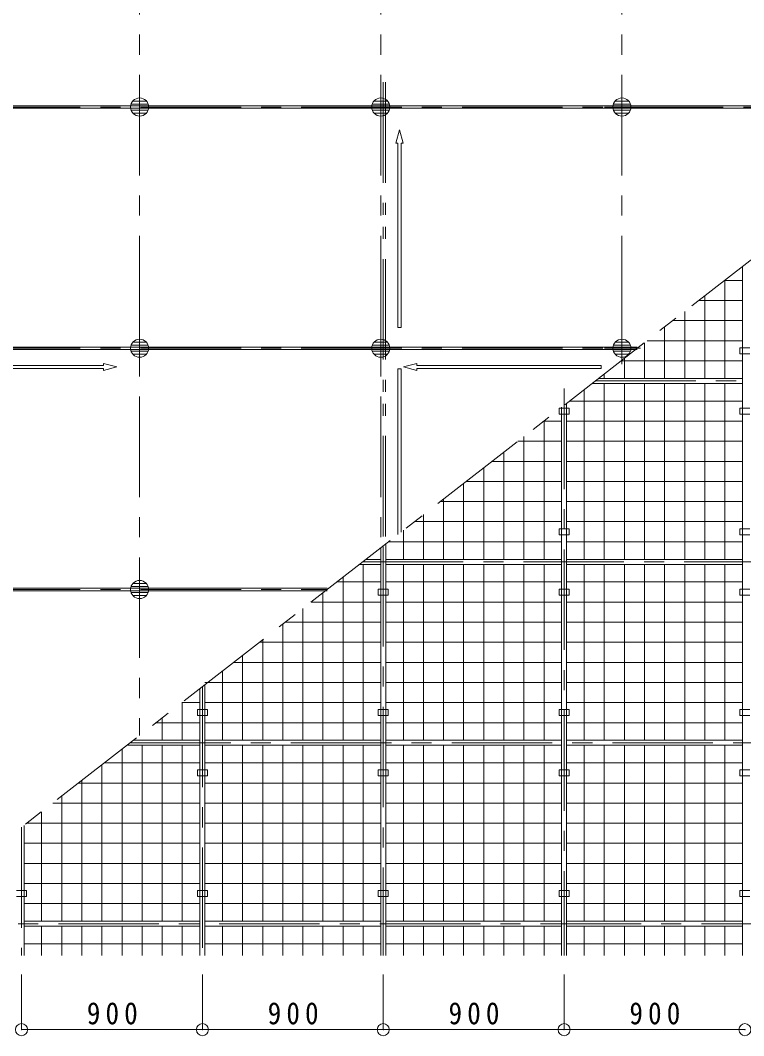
# Model space of a CAD drawing. Units: millimetres on the paper, enlarged 40 times, with parts at other scales. Extents: x -7707 to 7893, y -5335 to 5359.
# Drawn here: x -4579 to -3139, y -1106 to 914 of the extents above; entities that cross this region are included whole.
import ezdxf

# ---------------------------------------------------------------- set-up
doc = ezdxf.new("R2010")
doc.units = ezdxf.units.MM
doc.header["$LTSCALE"] = 40
doc.header["$PDMODE"] = 32
doc.header["$PDSIZE"] = 24
doc.linetypes.add('CHAIN1', pattern=[8, 5, -1, 1, -1])
doc.linetypes.add('DOUBLE_CHAIN1', pattern=[8.8, 5, -1, 0.6, -0.6, 0.6, -1])
for name, color, linetype, lineweight in [('A-0_中心線', 4, 'CHAIN1', 9), ('A-1_吊り材', 7, 'Continuous', 18), ('A-2_メイン・クロス', 3, 'Continuous', 18), ('A-4_ブレース・補強材', 4, 'DOUBLE_CHAIN1', 9), ('A-5_寸法', 4, 'Continuous', 9), ('A-6_文字', 7, 'Continuous', 18), ('A-B_補強金具・金具・', 3, 'Continuous', 18), ('A-D_パネル', 4, 'Continuous', 9)]:
    doc.layers.add(name, color=color, linetype=linetype, lineweight=lineweight)
doc.styles.add('ＭＳ ゴシック', font='')
doc.styles.get('ＭＳ ゴシック').set_extended_font_data('MS Gothic')

msp = doc.modelspace()

# ---------------------------------------------------------------- linework, layer by layer
at = {"layer": 'A-0_中心線'}
for p, q in [((-4341.72, 4645.53), (-4341.72, -508.87)), ((-3861.72, 4645.53), (-3861.72, -135.62)), ((-3381.72, 4645.53), (-3381.72, 237.64)), ((-7219.83, 741.56), (-2733.68, 741.56)), ((-7219.83, 261.56), (-3350.96, 261.56)), ((-3434.54, 196.56), (-321.16, 196.56)), ((-3496.72, 181.37), (-3496.72, -946.56)), ((-3856.72, -131.73), (-3856.72, -946.56)), ((-3897.5, -163.44), (-321.16, -163.44)), ((-7219.83, -218.44), (-3968.23, -218.44)), ((-4216.72, -411.67), (-4216.72, -946.56)), ((-4360.45, -523.44), (-321.16, -523.44)), ((-4576.72, -691.61), (-4576.72, -946.56)), ((-4823.41, -883.44), (-321.16, -883.44))]:
    msp.add_line(p, q, dxfattribs=at)
at = {"layer": 'A-1_吊り材'}
for p, q in [((-4341.72, 772.4), (-4341.72, 709.57)), ((-3861.72, 772.4), (-3861.72, 709.57)), ((-3381.72, 772.4), (-3381.72, 709.57)), ((-4358.77, 747.53), (-4324.75, 747.53)), ((-4355.16, 753.51), (-4328.36, 753.51)), ((-3878.77, 747.53), (-3844.75, 747.53)), ((-3875.16, 753.51), (-3848.36, 753.51)), ((-3398.77, 747.53), (-3364.75, 747.53)), ((-3395.16, 753.51), (-3368.36, 753.51)), ((-4358.77, 735.49), (-4324.75, 735.49)), ((-4355.16, 729.52), (-4328.62, 729.52)), ((-3878.77, 735.49), (-3844.75, 735.49)), ((-3875.16, 729.52), (-3848.62, 729.52)), ((-3416.43, 741.56), (-3344.45, 741.56)), ((-3398.77, 735.49), (-3364.75, 735.49)), ((-3395.16, 729.52), (-3368.62, 729.52)), ((-4341.72, 292.4), (-4341.72, 229.57)), ((-3861.72, 292.4), (-3861.72, 229.57)), ((-3381.72, 292.4), (-3381.72, 229.57)), ((-4358.77, 267.53), (-4324.75, 267.53)), ((-4355.16, 273.51), (-4328.36, 273.51)), ((-3878.77, 267.53), (-3844.75, 267.53)), ((-3875.16, 273.51), (-3848.36, 273.51)), ((-3398.77, 267.53), (-3364.75, 267.53)), ((-3395.16, 273.51), (-3368.36, 273.51)), ((-4358.77, 255.49), (-4324.75, 255.49)), ((-4355.16, 249.52), (-4328.62, 249.52)), ((-3878.77, 255.49), (-3844.75, 255.49)), ((-3875.16, 249.52), (-3848.62, 249.52)), ((-3416.43, 261.56), (-3344.45, 261.56)), ((-3398.77, 255.49), (-3364.75, 255.49)), ((-3395.16, 249.52), (-3368.62, 249.52)), ((-4341.72, -187.6), (-4341.72, -250.43)), ((-4358.77, -212.47), (-4324.75, -212.47)), ((-4355.16, -206.49), (-4328.36, -206.49)), ((-4358.77, -224.51), (-4324.75, -224.51)), ((-4355.16, -230.48), (-4328.62, -230.48))]:
    msp.add_line(p, q, dxfattribs=at)
for centre in [(-4341.72, 741.56), (-3861.72, 741.56), (-3381.72, 741.56), (-4341.72, 261.56), (-3861.72, 261.56), (-3381.72, 261.56), (-4341.72, -218.44)]:
    msp.add_circle(centre, 18, dxfattribs=at)
at = {"layer": 'A-2_メイン・クロス'}
for p, q in [((-6785.41, 743.96), (-2730.6, 743.96)), ((-6785.41, 739.16), (-2736.72, 739.16)), ((-3141.72, 424.27), (-3141.72, -946.56)), ((-6785.41, 263.96), (-3350.96, 263.96)), ((-6785.41, 259.16), (-3350.96, 259.16)), ((-3440.97, 191.56), (-3141.72, 191.56)), ((-3428.11, 201.56), (-3141.72, 201.56)), ((-3501.72, 144.32), (-3501.72, -946.56)), ((-3491.72, 152.1), (-3491.72, -946.56)), ((-3861.72, -135.62), (-3861.72, -946.56)), ((-3851.72, -127.84), (-3851.72, -946.56)), ((-3891.07, -158.44), (-3861.72, -158.44)), ((-3851.72, -158.44), (-3501.72, -158.44)), ((-3491.72, -158.44), (-3141.72, -158.44)), ((-3903.93, -168.44), (-3861.72, -168.44)), ((-3851.72, -168.44), (-3501.72, -168.44)), ((-3491.72, -168.44), (-3141.72, -168.44)), ((-6785.41, -216.04), (-3968.23, -216.04)), ((-6785.41, -220.84), (-3968.23, -220.84)), ((-4221.72, -415.56), (-4221.72, -946.56)), ((-4211.72, -407.78), (-4211.72, -946.56)), ((-4354.02, -518.44), (-4221.72, -518.44)), ((-4211.72, -518.44), (-3861.72, -518.44)), ((-3851.72, -518.44), (-3501.72, -518.44)), ((-3491.72, -518.44), (-3141.72, -518.44)), ((-4366.88, -528.44), (-4221.72, -528.44)), ((-4211.72, -528.44), (-3861.72, -528.44)), ((-3851.72, -528.44), (-3501.72, -528.44)), ((-3491.72, -528.44), (-3141.72, -528.44)), ((-4571.72, -687.72), (-4571.72, -946.56)), ((-4571.72, -878.44), (-4221.72, -878.44)), ((-4571.72, -888.44), (-4221.72, -888.44)), ((-4211.72, -878.44), (-3861.72, -878.44)), ((-4211.72, -888.44), (-3861.72, -888.44)), ((-3851.72, -878.44), (-3501.72, -878.44)), ((-3851.72, -888.44), (-3501.72, -888.44)), ((-3491.72, -878.44), (-3141.72, -878.44)), ((-3491.72, -888.44), (-3141.72, -888.44))]:
    msp.add_line(p, q, dxfattribs=at)
at = {"layer": 'A-4_ブレース・補強材'}
for p, q in [((-3856.92, 791.01), (-3856.92, -131.73)), ((-3852.12, 791.01), (-3852.12, -127.84))]:
    msp.add_line(p, q, dxfattribs=at)
at = {"layer": 'A-5_寸法'}
for p, q in [((-4576.72, -1094.2), (-4576.72, -984.13)), ((-4216.72, -1094.2), (-4216.72, -984.13)), ((-3856.72, -1094.2), (-3856.72, -984.13)), ((-3496.72, -1094.2), (-3496.72, -984.13)), ((-4576.72, -1094.2), (-4216.72, -1094.2)), ((-4216.72, -1094.2), (-3856.72, -1094.2)), ((-3856.72, -1094.2), (-3496.72, -1094.2)), ((-3496.72, -1094.2), (-3136.72, -1094.2))]:
    msp.add_line(p, q, dxfattribs=at)
at = {"layer": 'A-5_寸法', "color": 7}
for p in [(-4576.72, -1094.2), (-4216.72, -1094.2), (-3856.72, -1094.2), (-3496.72, -1094.2), (-3136.72, -1094.2)]:
    msp.add_point(p, dxfattribs=at)
at = {"layer": 'A-6_文字', "color": 4, "linetype": 'CHAIN1', "lineweight": 9}
msp.add_line((-306.13, 2629.25), (-4912.31, -952.57), dxfattribs=at)
at = {"layer": 'A-6_文字'}
for p, q in [((-3827.72, 302.83), (-3821.25, 302.83)), ((-3422.99, 227.56), (-3422.99, 221.09)), ((-3827.72, 220.29), (-3821.25, 220.29)), ((-3827.72, -109.18), (-3827.72, 220.29)), ((-3821.25, -104.15), (-3821.25, 220.29))]:
    msp.add_line(p, q, dxfattribs=at)
for points in [[(-3824.48, 696.47), (-3831.63, 669.78), (-3827.72, 669.78), (-3827.72, 302.83)], [(-3824.48, 696.47), (-3817.33, 669.78), (-3821.25, 669.78), (-3821.25, 302.83)], [(-4386.81, 224.33), (-4413.49, 231.48), (-4413.49, 227.56), (-4780.44, 227.56)], [(-4386.81, 224.33), (-4413.49, 217.17), (-4413.49, 221.09), (-4780.44, 221.09)], [(-3816.62, 224.33), (-3789.94, 231.48), (-3789.94, 227.56), (-3422.99, 227.56)], [(-3816.62, 224.33), (-3789.94, 217.17), (-3789.94, 221.09), (-3422.99, 221.09)]]:
    msp.add_lwpolyline(points, dxfattribs=at)
at = {"layer": 'A-B_補強金具・金具・'}
for p, q in [((-3146.72, 262.56), (-3126.72, 262.56)), ((-3146.72, 262.56), (-3146.72, 250.56)), ((-3146.72, 250.56), (-3126.72, 250.56)), ((-3506.72, 142.56), (-3486.72, 142.56)), ((-3506.72, 142.56), (-3506.72, 130.56)), ((-3486.72, 142.56), (-3486.72, 130.56)), ((-3146.72, 142.56), (-3126.72, 142.56)), ((-3146.72, 142.56), (-3146.72, 130.56)), ((-3506.72, 130.56), (-3486.72, 130.56)), ((-3146.72, 130.56), (-3126.72, 130.56)), ((-3506.72, -97.44), (-3486.72, -97.44)), ((-3506.72, -97.44), (-3506.72, -109.44)), ((-3486.72, -97.44), (-3486.72, -109.44)), ((-3146.72, -97.44), (-3126.72, -97.44)), ((-3146.72, -97.44), (-3146.72, -109.44)), ((-3506.72, -109.44), (-3486.72, -109.44)), ((-3146.72, -109.44), (-3126.72, -109.44)), ((-3866.72, -217.44), (-3846.72, -217.44)), ((-3866.72, -217.44), (-3866.72, -229.44)), ((-3846.72, -217.44), (-3846.72, -229.44)), ((-3506.72, -217.44), (-3486.72, -217.44)), ((-3506.72, -217.44), (-3506.72, -229.44)), ((-3486.72, -217.44), (-3486.72, -229.44)), ((-3146.72, -217.44), (-3126.72, -217.44)), ((-3146.72, -217.44), (-3146.72, -229.44)), ((-3866.72, -229.44), (-3846.72, -229.44)), ((-3506.72, -229.44), (-3486.72, -229.44)), ((-3146.72, -229.44), (-3126.72, -229.44)), ((-4226.72, -457.44), (-4206.72, -457.44)), ((-4226.72, -457.44), (-4226.72, -469.44)), ((-4206.72, -457.44), (-4206.72, -469.44)), ((-3866.72, -457.44), (-3846.72, -457.44)), ((-3866.72, -457.44), (-3866.72, -469.44)), ((-3846.72, -457.44), (-3846.72, -469.44)), ((-3506.72, -457.44), (-3486.72, -457.44)), ((-3506.72, -457.44), (-3506.72, -469.44)), ((-3486.72, -457.44), (-3486.72, -469.44)), ((-3146.72, -457.44), (-3126.72, -457.44)), ((-3146.72, -457.44), (-3146.72, -469.44)), ((-4226.72, -469.44), (-4206.72, -469.44)), ((-3866.72, -469.44), (-3846.72, -469.44)), ((-3506.72, -469.44), (-3486.72, -469.44)), ((-3146.72, -469.44), (-3126.72, -469.44)), ((-4226.72, -577.44), (-4206.72, -577.44)), ((-4226.72, -577.44), (-4226.72, -589.44)), ((-4206.72, -577.44), (-4206.72, -589.44)), ((-3866.72, -577.44), (-3846.72, -577.44)), ((-3866.72, -577.44), (-3866.72, -589.44)), ((-3846.72, -577.44), (-3846.72, -589.44)), ((-3506.72, -577.44), (-3486.72, -577.44)), ((-3506.72, -577.44), (-3506.72, -589.44)), ((-3486.72, -577.44), (-3486.72, -589.44)), ((-3146.72, -577.44), (-3126.72, -577.44)), ((-3146.72, -577.44), (-3146.72, -589.44)), ((-4226.72, -589.44), (-4206.72, -589.44)), ((-3866.72, -589.44), (-3846.72, -589.44)), ((-3506.72, -589.44), (-3486.72, -589.44)), ((-3146.72, -589.44), (-3126.72, -589.44)), ((-4566.72, -817.44), (-4586.72, -817.44)), ((-4566.72, -817.44), (-4566.72, -829.44)), ((-4226.72, -817.44), (-4206.72, -817.44)), ((-4226.72, -817.44), (-4226.72, -829.44)), ((-4206.72, -817.44), (-4206.72, -829.44)), ((-3866.72, -817.44), (-3846.72, -817.44)), ((-3866.72, -817.44), (-3866.72, -829.44)), ((-3846.72, -817.44), (-3846.72, -829.44)), ((-3506.72, -817.44), (-3486.72, -817.44)), ((-3506.72, -817.44), (-3506.72, -829.44)), ((-3486.72, -817.44), (-3486.72, -829.44)), ((-3146.72, -817.44), (-3126.72, -817.44)), ((-3146.72, -817.44), (-3146.72, -829.44)), ((-4566.72, -829.44), (-4586.72, -829.44)), ((-4226.72, -829.44), (-4206.72, -829.44)), ((-3866.72, -829.44), (-3846.72, -829.44)), ((-3506.72, -829.44), (-3486.72, -829.44)), ((-3146.72, -829.44), (-3126.72, -829.44))]:
    msp.add_line(p, q, dxfattribs=at)
at = {"layer": 'A-D_パネル'}
for p, q in [((-3177.35, 396.56), (-3141.72, 396.56)), ((-3176.72, 396.56), (-3176.72, 201.56)), ((-3216.72, 365.94), (-3216.72, 201.56)), ((-3228.79, 356.56), (-3141.72, 356.56)), ((-3256.72, 334.84), (-3256.72, 201.56)), ((-3296.72, 303.73), (-3296.72, 201.56)), ((-3280.23, 316.56), (-3141.72, 316.56)), ((-3336.72, 272.63), (-3336.72, 201.56)), ((-3331.67, 276.56), (-3141.72, 276.56)), ((-3383.11, 236.56), (-3141.72, 236.56)), ((-3376.72, 241.53), (-3376.72, 201.56)), ((-3416.72, 210.42), (-3416.72, 201.56)), ((-3416.72, 191.56), (-3416.72, -158.44)), ((-3376.72, 191.56), (-3376.72, -158.44)), ((-3336.72, 191.56), (-3336.72, -158.44)), ((-3296.72, 191.56), (-3296.72, -158.44)), ((-3256.72, 191.56), (-3256.72, -158.44)), ((-3216.72, 191.56), (-3216.72, -158.44)), ((-3176.72, 191.56), (-3176.72, -158.44)), ((-3456.72, 179.32), (-3456.72, -158.44)), ((-3485.98, 156.56), (-3141.72, 156.56)), ((-3537.42, 116.56), (-3501.72, 116.56)), ((-3536.72, 117.11), (-3536.72, -158.44)), ((-3491.72, 116.56), (-3141.72, 116.56)), ((-3576.72, 86), (-3576.72, -158.44)), ((-3588.86, 76.56), (-3501.72, 76.56)), ((-3491.72, 76.56), (-3141.72, 76.56)), ((-3616.72, 54.9), (-3616.72, -158.44)), ((-3656.72, 23.79), (-3656.72, -158.44)), ((-3640.3, 36.56), (-3501.72, 36.56)), ((-3491.72, 36.56), (-3141.72, 36.56)), ((-3696.72, -7.31), (-3696.72, -158.44)), ((-3691.74, -3.44), (-3501.72, -3.44)), ((-3491.72, -3.44), (-3141.72, -3.44)), ((-3736.72, -38.42), (-3736.72, -158.44)), ((-3743.18, -43.44), (-3501.72, -43.44)), ((-3491.72, -43.44), (-3141.72, -43.44)), ((-3776.72, -69.52), (-3776.72, -158.44)), ((-3816.72, -100.62), (-3816.72, -158.44)), ((-3794.62, -83.44), (-3501.72, -83.44)), ((-3491.72, -83.44), (-3141.72, -83.44)), ((-3846.06, -123.44), (-3501.72, -123.44)), ((-3491.72, -123.44), (-3141.72, -123.44)), ((-3896.72, -168.44), (-3896.72, -518.44)), ((-3816.72, -168.44), (-3816.72, -518.44)), ((-3776.72, -168.44), (-3776.72, -518.44)), ((-3736.72, -168.44), (-3736.72, -518.44)), ((-3696.72, -168.44), (-3696.72, -518.44)), ((-3656.72, -168.44), (-3656.72, -518.44)), ((-3616.72, -168.44), (-3616.72, -518.44)), ((-3576.72, -168.44), (-3576.72, -518.44)), ((-3536.72, -168.44), (-3536.72, -518.44)), ((-3456.72, -168.44), (-3456.72, -518.44)), ((-3416.72, -168.44), (-3416.72, -518.44)), ((-3376.72, -168.44), (-3376.72, -518.44)), ((-3336.72, -168.44), (-3336.72, -518.44)), ((-3296.72, -168.44), (-3296.72, -518.44)), ((-3256.72, -168.44), (-3256.72, -518.44)), ((-3216.72, -168.44), (-3216.72, -518.44)), ((-3176.72, -168.44), (-3176.72, -518.44)), ((-3936.72, -193.94), (-3936.72, -518.44)), ((-3948.94, -203.44), (-3861.72, -203.44)), ((-3851.72, -203.44), (-3501.72, -203.44)), ((-3491.72, -203.44), (-3141.72, -203.44)), ((-3976.72, -225.04), (-3976.72, -518.44)), ((-4016.72, -256.15), (-4016.72, -518.44)), ((-4000.38, -243.44), (-3861.72, -243.44)), ((-3851.72, -243.44), (-3501.72, -243.44)), ((-3491.72, -243.44), (-3141.72, -243.44)), ((-4056.72, -287.25), (-4056.72, -518.44)), ((-4051.82, -283.44), (-3861.72, -283.44)), ((-3851.72, -283.44), (-3501.72, -283.44)), ((-3491.72, -283.44), (-3141.72, -283.44)), ((-4096.72, -318.36), (-4096.72, -518.44)), ((-4103.26, -323.44), (-3861.72, -323.44)), ((-3851.72, -323.44), (-3501.72, -323.44)), ((-3491.72, -323.44), (-3141.72, -323.44)), ((-4154.7, -363.44), (-3861.72, -363.44)), ((-4136.72, -349.46), (-4136.72, -518.44)), ((-3851.72, -363.44), (-3501.72, -363.44)), ((-3491.72, -363.44), (-3141.72, -363.44)), ((-4176.72, -380.57), (-4176.72, -518.44)), ((-4211.72, -403.44), (-3861.72, -403.44)), ((-3851.72, -403.44), (-3501.72, -403.44)), ((-3491.72, -403.44), (-3141.72, -403.44)), ((-4257.57, -443.44), (-4221.72, -443.44)), ((-4256.72, -442.77), (-4256.72, -518.44)), ((-4211.72, -443.44), (-3861.72, -443.44)), ((-3851.72, -443.44), (-3501.72, -443.44)), ((-3491.72, -443.44), (-3141.72, -443.44)), ((-4309.01, -483.44), (-4221.72, -483.44)), ((-4296.72, -473.88), (-4296.72, -518.44)), ((-4211.72, -483.44), (-3861.72, -483.44)), ((-3851.72, -483.44), (-3501.72, -483.44)), ((-3491.72, -483.44), (-3141.72, -483.44)), ((-4376.72, -536.09), (-4376.72, -878.44)), ((-4336.72, -528.44), (-4336.72, -878.44)), ((-4296.72, -528.44), (-4296.72, -878.44)), ((-4256.72, -528.44), (-4256.72, -878.44)), ((-4176.72, -528.44), (-4176.72, -878.44)), ((-4136.72, -528.44), (-4136.72, -878.44)), ((-4096.72, -528.44), (-4096.72, -878.44)), ((-4056.72, -528.44), (-4056.72, -878.44)), ((-4016.72, -528.44), (-4016.72, -878.44)), ((-3976.72, -528.44), (-3976.72, -878.44)), ((-3936.72, -528.44), (-3936.72, -878.44)), ((-3896.72, -528.44), (-3896.72, -878.44)), ((-3816.72, -528.44), (-3816.72, -878.44)), ((-3776.72, -528.44), (-3776.72, -878.44)), ((-3736.72, -528.44), (-3736.72, -878.44)), ((-3696.72, -528.44), (-3696.72, -878.44)), ((-3656.72, -528.44), (-3656.72, -878.44)), ((-3616.72, -528.44), (-3616.72, -878.44)), ((-3576.72, -528.44), (-3576.72, -878.44)), ((-3536.72, -528.44), (-3536.72, -878.44)), ((-3456.72, -528.44), (-3456.72, -878.44)), ((-3416.72, -528.44), (-3416.72, -878.44)), ((-3376.72, -528.44), (-3376.72, -878.44)), ((-3336.72, -528.44), (-3336.72, -878.44)), ((-3296.72, -528.44), (-3296.72, -878.44)), ((-3256.72, -528.44), (-3256.72, -878.44)), ((-3216.72, -528.44), (-3216.72, -878.44)), ((-3176.72, -528.44), (-3176.72, -878.44)), ((-4411.89, -563.44), (-4221.72, -563.44)), ((-4211.72, -563.44), (-3861.72, -563.44)), ((-3851.72, -563.44), (-3501.72, -563.44)), ((-3491.72, -563.44), (-3141.72, -563.44)), ((-4416.72, -567.19), (-4416.72, -878.44)), ((-4463.33, -603.44), (-4221.72, -603.44)), ((-4456.72, -598.3), (-4456.72, -878.44)), ((-4211.72, -603.44), (-3861.72, -603.44)), ((-3851.72, -603.44), (-3501.72, -603.44)), ((-3491.72, -603.44), (-3141.72, -603.44)), ((-4514.77, -643.44), (-4221.72, -643.44)), ((-4496.72, -629.4), (-4496.72, -878.44)), ((-4211.72, -643.44), (-3861.72, -643.44)), ((-3851.72, -643.44), (-3501.72, -643.44)), ((-3491.72, -643.44), (-3141.72, -643.44)), ((-4536.72, -660.51), (-4536.72, -878.44)), ((-4566.21, -683.44), (-4221.72, -683.44)), ((-4211.72, -683.44), (-3861.72, -683.44)), ((-3851.72, -683.44), (-3501.72, -683.44)), ((-3491.72, -683.44), (-3141.72, -683.44)), ((-4571.72, -723.44), (-4221.72, -723.44)), ((-4211.72, -723.44), (-3861.72, -723.44)), ((-3851.72, -723.44), (-3501.72, -723.44)), ((-3491.72, -723.44), (-3141.72, -723.44)), ((-4571.72, -763.44), (-4221.72, -763.44)), ((-4211.72, -763.44), (-3861.72, -763.44)), ((-3851.72, -763.44), (-3501.72, -763.44)), ((-3491.72, -763.44), (-3141.72, -763.44)), ((-4571.72, -803.44), (-4221.72, -803.44)), ((-4211.72, -803.44), (-3861.72, -803.44)), ((-3851.72, -803.44), (-3501.72, -803.44)), ((-3491.72, -803.44), (-3141.72, -803.44)), ((-4571.72, -843.44), (-4221.72, -843.44)), ((-4211.72, -843.44), (-3861.72, -843.44)), ((-3851.72, -843.44), (-3501.72, -843.44)), ((-3491.72, -843.44), (-3141.72, -843.44)), ((-4536.72, -888.44), (-4536.72, -946.56)), ((-4496.72, -888.44), (-4496.72, -946.56)), ((-4456.72, -888.44), (-4456.72, -946.56)), ((-4416.72, -888.44), (-4416.72, -946.56)), ((-4376.72, -888.44), (-4376.72, -946.56)), ((-4336.72, -888.44), (-4336.72, -946.56)), ((-4296.72, -888.44), (-4296.72, -946.56)), ((-4256.72, -888.44), (-4256.72, -946.56)), ((-4176.72, -888.44), (-4176.72, -946.56)), ((-4136.72, -888.44), (-4136.72, -946.56)), ((-4096.72, -888.44), (-4096.72, -946.56)), ((-4056.72, -888.44), (-4056.72, -946.56)), ((-4016.72, -888.44), (-4016.72, -946.56)), ((-3976.72, -888.44), (-3976.72, -946.56)), ((-3936.72, -888.44), (-3936.72, -946.56)), ((-3896.72, -888.44), (-3896.72, -946.56)), ((-3816.72, -888.44), (-3816.72, -946.56)), ((-3776.72, -888.44), (-3776.72, -946.56)), ((-3736.72, -888.44), (-3736.72, -946.56)), ((-3696.72, -888.44), (-3696.72, -946.56)), ((-3656.72, -888.44), (-3656.72, -946.56)), ((-3616.72, -888.44), (-3616.72, -946.56)), ((-3576.72, -888.44), (-3576.72, -946.56)), ((-3536.72, -888.44), (-3536.72, -946.56)), ((-3456.72, -888.44), (-3456.72, -946.56)), ((-3416.72, -888.44), (-3416.72, -946.56)), ((-3376.72, -888.44), (-3376.72, -946.56)), ((-3336.72, -888.44), (-3336.72, -946.56)), ((-3296.72, -888.44), (-3296.72, -946.56)), ((-3256.72, -888.44), (-3256.72, -946.56)), ((-3216.72, -888.44), (-3216.72, -946.56)), ((-3176.72, -888.44), (-3176.72, -946.56)), ((-4571.72, -923.44), (-4221.72, -923.44)), ((-4211.72, -923.44), (-3861.72, -923.44)), ((-3851.72, -923.44), (-3501.72, -923.44)), ((-3491.72, -923.44), (-3141.72, -923.44))]:
    msp.add_line(p, q, dxfattribs=at)

# ---------------------------------------------------------------- texts
at = {"layer": 'A-5_寸法', "color": 7, "char_height": 43.99, "attachment_point": 7, "style": 'ＭＳ ゴシック'}
for insert in [(-4446.72, -1084.2), (-4086.72, -1084.2), (-3726.72, -1084.2), (-3366.72, -1084.2)]:
    msp.add_mtext('\\T1.38;\\W0.9;900', dxfattribs=dict(at, insert=insert))

doc.saveas('drawing.dxf')
